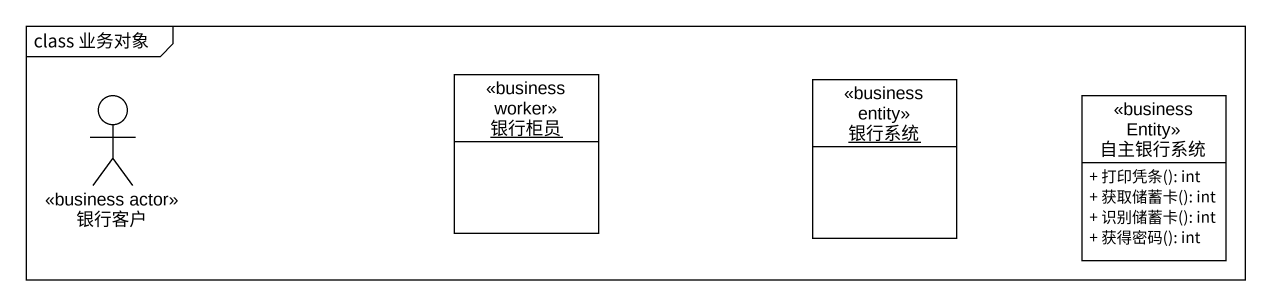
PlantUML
@startuml
mainframe class 业务对象
allowmixing
hide circle
hide empty members
skinparam classAttributeIconSize 0
actor 银行客户 <<business actor>>
object 银行柜员 <<business worker>>
object 银行系统 <<business entity>>
class 自主银行系统 <<business Entity>> {
  + 打印凭条(): int
  + 获取储蓄卡(): int
  + 识别储蓄卡(): int
  + 获得密码(): int
}
@enduml
